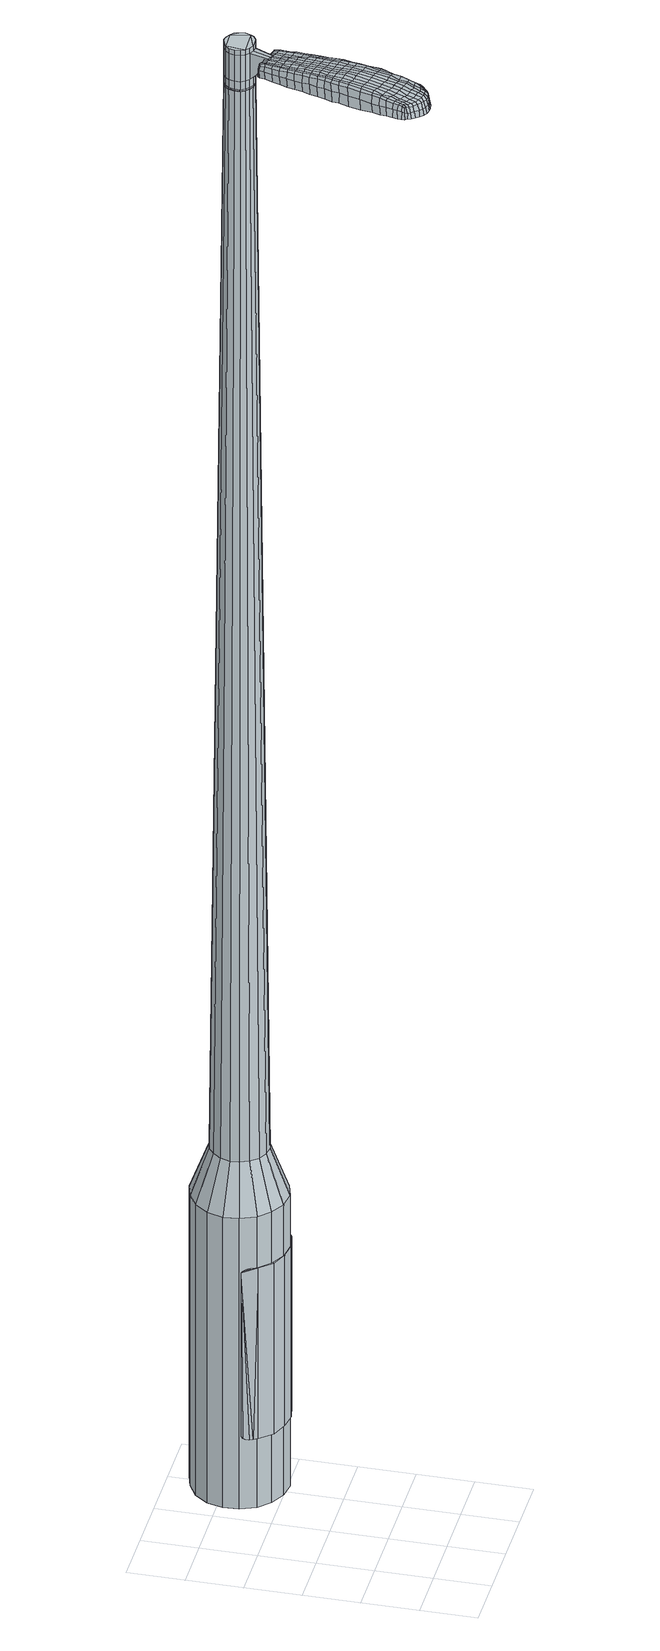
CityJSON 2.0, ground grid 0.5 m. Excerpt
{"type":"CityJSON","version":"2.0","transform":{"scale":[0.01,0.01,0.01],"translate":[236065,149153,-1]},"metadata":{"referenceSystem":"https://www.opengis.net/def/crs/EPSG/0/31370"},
"CityObjects":{
"object1":{"type":"GenericCityObject","attributes":{"cluster":52,"mean_distance_to_centroid":0.224,"new_centroid_x":236066.06,"new_centroid_y":149154.93,"mean_distance_to_camera":7.79,"H1":5.6,"H2":5.53,"Z_final":117.2,"cluster2":-1,"proj_x":236059.77,"proj_y":149153.04,"id_line":90866,"bearing_l":163.28,"distance":6.57,"orientation":"left","G_obj":253.28},"geometry":[{"type":"MultiSurface","lod":"2","boundaries":[[[0,1,2,3]],[[1,4,5,2]],[[4,6,7,5]],[[6,8,9,7]],[[8,10,11,9]],[[10,12,13,11]],[[12,14,15,13]],[[14,16,17,15]],[[16,18,19,17]],[[18,20,21,19]],[[20,22,23,21]],[[22,24,25,23]],[[24,26,27,25]],[[26,28,29,27]],[[28,30,31,29]],[[30,32,33,31]],[[32,34,35,33]],[[34,0,3,35]],[[36,37,38,39]],[[38,40,41,42]],[[41,43,42]],[[42,44,45,46]],[[45,47,46]],[[46,48,49,50]],[[49,51,50]],[[42,46,50,38]],[[50,52,39,38]],[[53,36,39]],[[2,5,7,35]],[[7,9,11,15]],[[11,13,15]],[[15,17,19,23]],[[19,21,23]],[[23,25,27,31]],[[27,29,31]],[[15,23,31,7]],[[31,33,35,7]],[[3,2,35]],[[1,0,54,55]],[[0,34,56,54]],[[34,32,57,56]],[[32,30,58,57]],[[30,28,59,58]],[[28,26,60,59]],[[26,24,61,60]],[[24,22,62,61]],[[22,20,63,62]],[[20,18,64,63]],[[18,16,65,64]],[[16,14,66,65]],[[14,12,67,66]],[[12,10,68,67]],[[10,8,69,68]],[[8,6,70,69]],[[6,4,71,70]],[[4,1,55,71]],[[55,54,72,73]],[[54,56,74,72]],[[56,57,75,74]],[[57,58,76,75]],[[58,59,77,76]],[[59,60,78,77]],[[60,61,79,78]],[[61,62,80,79]],[[62,63,81,80]],[[63,64,82,81]],[[64,65,83,82]],[[65,66,84,83]],[[66,67,85,84]],[[67,68,86,85]],[[68,69,87,86]],[[69,70,88,87]],[[70,71,89,88]],[[71,55,73,89]],[[90,91,92,93]],[[94,95,91,90]],[[96,97,95,94]],[[98,99,97,96]],[[100,101,99,98]],[[102,103,101,100]],[[104,105,103,102]],[[106,107,105,104]],[[81,108,107,106]],[[82,109,108,81]],[[110,111,109,82]],[[112,113,111,110]],[[85,114,113,112]],[[115,116,114,85]],[[117,118,116,115]],[[119,120,118,117]],[[121,122,120,119]],[[93,92,122,121]],[[123,124,125,126]],[[127,123,126,128]],[[129,127,128,130]],[[131,129,130,132]],[[133,131,132,134]],[[135,133,134,136]],[[137,135,136,138]],[[139,137,138,140]],[[141,139,140,142]],[[143,141,142,144]],[[145,143,144,146]],[[147,145,146,148]],[[149,147,148,150]],[[151,149,150,152]],[[153,151,152,154]],[[155,153,154,156]],[[73,72,90,93]],[[72,74,94,90]],[[74,75,96,94]],[[75,76,98,96]],[[76,77,100,98]],[[77,78,102,100]],[[78,79,104,102]],[[79,80,106,104]],[[80,81,106]],[[83,110,82]],[[83,84,112,110]],[[84,85,112]],[[86,115,85]],[[86,87,117,115]],[[87,88,119,117]],[[88,89,121,119]],[[89,73,93,121]],[[157,158,92,91]],[[158,159,122,92]],[[159,160,120,122]],[[160,161,118,120]],[[161,162,116,118]],[[162,114,116]],[[163,113,114]],[[163,164,111,113]],[[164,109,111]],[[165,107,108]],[[165,166,105,107]],[[166,167,103,105]],[[167,168,101,103]],[[168,169,99,101]],[[169,170,97,99]],[[170,171,95,97]],[[171,157,91,95]],[[39,52,155,172]],[[158,157,173,156]],[[53,39,172,124]],[[157,171,125,173]],[[36,53,124,123]],[[171,170,126,125]],[[37,36,123,127]],[[170,169,128,126]],[[38,37,127,129]],[[169,168,130,128]],[[40,38,129,131]],[[168,167,132,130]],[[41,40,131,133]],[[167,166,134,132]],[[43,41,133,135]],[[166,165,136,134]],[[42,43,135,137]],[[165,108,138,136]],[[44,42,137,139]],[[108,109,140,138]],[[45,44,139,141]],[[109,164,142,140]],[[47,45,141,143]],[[164,163,144,142]],[[46,47,143,145]],[[163,114,146,144]],[[48,46,145,147]],[[114,162,148,146]],[[49,48,147,149]],[[162,161,150,148]],[[51,49,149,151]],[[161,160,152,150]],[[50,51,151,153]],[[160,159,154,152]],[[52,50,153,155]],[[159,158,156,154]],[[155,156,174,175]],[[156,173,176,174]],[[173,125,177,176]],[[125,124,178,177]],[[124,172,179,178]],[[172,155,175,179]],[[180,181,182,183]],[[184,180,183,185]],[[180,184,186,187]],[[181,180,187,188]],[[189,190,191,192]],[[193,189,192,194]],[[189,193,195,196]],[[190,189,196,197]],[[198,199,200,201]],[[202,198,201,203]],[[198,202,204,205]],[[199,198,205,206]],[[207,208,209,210]],[[211,207,210,212]],[[207,211,213,214]],[[208,207,214,215]],[[216,217,218,219]],[[220,216,219,221]],[[216,220,222,223]],[[217,216,223,224]],[[225,226,227,228]],[[229,225,228,230]],[[225,229,231,232]],[[226,225,232,233]],[[234,235,236,237]],[[226,234,237,227]],[[234,226,233,238]],[[235,234,238,239]],[[240,241,242,243]],[[235,240,243,236]],[[240,235,239,244]],[[241,240,244,245]],[[246,184,185,247]],[[241,246,247,242]],[[246,241,245,248]],[[184,246,248,186]],[[249,250,251,252]],[[253,249,252,254]],[[249,253,255,256]],[[250,249,256,257]],[[258,259,260,261]],[[250,258,261,251]],[[258,250,257,262]],[[259,258,262,263]],[[264,265,266,267]],[[259,264,267,260]],[[264,259,263,268]],[[265,264,268,269]],[[270,271,272,273]],[[265,270,273,266]],[[270,265,269,274]],[[271,270,274,275]],[[276,181,188,277]],[[271,276,277,272]],[[276,271,275,278]],[[181,276,278,182]],[[279,280,281,282]],[[283,279,282,284]],[[279,283,285,286]],[[280,279,286,287]],[[288,289,290,291]],[[280,288,291,281]],[[288,280,287,292]],[[289,288,292,293]],[[294,295,296,297]],[[289,294,297,290]],[[294,289,293,298]],[[295,294,298,299]],[[300,193,194,301]],[[295,300,301,296]],[[300,295,299,302]],[[193,300,302,195]],[[303,304,305,306]],[[307,303,306,308]],[[303,307,309,310]],[[304,303,310,311]],[[312,313,314,315]],[[304,312,315,305]],[[312,304,311,316]],[[313,312,316,317]],[[318,319,320,321]],[[313,318,321,314]],[[318,313,317,322]],[[319,318,322,323]],[[324,325,326,327]],[[319,324,327,320]],[[324,319,323,328]],[[325,324,328,329]],[[330,190,197,331]],[[325,330,331,326]],[[330,325,329,332]],[[190,330,332,191]],[[333,219,218,334]],[[335,333,334,336]],[[333,335,337,338]],[[219,333,338,221]],[[339,335,336,340]],[[341,339,340,342]],[[339,341,343,344]],[[335,339,344,337]],[[345,341,342,346]],[[347,345,346,348]],[[345,347,349,350]],[[341,345,350,343]],[[351,347,348,352]],[[353,351,352,354]],[[351,353,355,356]],[[347,351,356,349]],[[357,353,354,358]],[[208,357,358,209]],[[357,208,215,359]],[[353,357,359,355]],[[360,361,206,205]],[[362,360,205,204]],[[360,362,363,364]],[[361,360,364,365]],[[366,367,365,364]],[[368,366,364,363]],[[366,368,369,370]],[[367,366,370,371]],[[372,373,371,370]],[[374,372,370,369]],[[372,374,375,376]],[[373,372,376,377]],[[378,379,377,376]],[[380,378,376,375]],[[378,380,213,211]],[[379,378,211,212]],[[381,382,383,384]],[[283,381,384,285]],[[381,283,284,385]],[[382,381,385,386]],[[387,202,203,388]],[[382,387,388,383]],[[387,382,386,389]],[[202,387,389,204]],[[390,391,392,393]],[[229,390,393,231]],[[390,229,230,394]],[[391,390,394,395]],[[396,397,398,399]],[[391,396,399,392]],[[396,391,395,400]],[[397,396,400,401]],[[402,199,206,403]],[[397,402,403,398]],[[402,397,401,404]],[[199,402,404,200]],[[405,406,407,408]],[[187,405,408,188]],[[405,187,186,409]],[[406,405,409,410]],[[411,412,413,414]],[[406,411,414,407]],[[411,406,410,415]],[[412,411,415,416]],[[417,210,209,418]],[[412,417,418,413]],[[417,412,416,419]],[[210,417,419,212]],[[420,421,422,423]],[[192,420,423,194]],[[420,192,191,424]],[[421,420,424,425]],[[426,214,213,427]],[[421,426,427,422]],[[426,421,425,428]],[[214,426,428,215]],[[429,430,431,432]],[[307,429,432,309]],[[429,307,308,433]],[[430,429,433,434]],[[435,220,221,436]],[[430,435,436,431]],[[435,430,434,437]],[[220,435,437,222]],[[438,439,440,441]],[[253,438,441,255]],[[438,253,254,442]],[[439,438,442,443]],[[444,445,446,447]],[[439,444,447,440]],[[444,439,443,448]],[[445,444,448,449]],[[450,217,224,451]],[[445,450,451,446]],[[450,445,449,452]],[[217,450,452,218]],[[453,454,443,442]],[[252,453,442,254]],[[453,252,251,455]],[[454,453,455,456]],[[457,458,449,448]],[[454,457,448,443]],[[457,454,456,459]],[[458,457,459,460]],[[461,334,218,452]],[[458,461,452,449]],[[461,458,460,462]],[[334,461,462,336]],[[463,464,465,466]],[[310,463,466,311]],[[463,310,309,432]],[[464,463,432,431]],[[467,338,337,468]],[[464,467,468,465]],[[467,464,431,436]],[[338,467,436,221]],[[469,470,456,455]],[[261,469,455,251]],[[469,261,260,471]],[[470,469,471,472]],[[473,474,460,459]],[[470,473,459,456]],[[473,470,472,475]],[[474,473,475,476]],[[477,340,336,462]],[[474,477,462,460]],[[477,474,476,478]],[[340,477,478,342]],[[479,480,481,482]],[[316,479,482,317]],[[479,316,311,466]],[[480,479,466,465]],[[483,344,343,484]],[[480,483,484,481]],[[483,480,465,468]],[[344,483,468,337]],[[485,486,472,471]],[[267,485,471,260]],[[485,267,266,487]],[[486,485,487,488]],[[489,490,476,475]],[[486,489,475,472]],[[489,486,488,491]],[[490,489,491,492]],[[493,346,342,478]],[[490,493,478,476]],[[493,490,492,494]],[[346,493,494,348]],[[495,496,497,498]],[[322,495,498,323]],[[495,322,317,482]],[[496,495,482,481]],[[499,350,349,500]],[[496,499,500,497]],[[499,496,481,484]],[[350,499,484,343]],[[501,502,488,487]],[[273,501,487,266]],[[501,273,272,503]],[[502,501,503,504]],[[505,506,492,491]],[[502,505,491,488]],[[505,502,504,507]],[[506,505,507,508]],[[509,352,348,494]],[[506,509,494,492]],[[509,506,508,510]],[[352,509,510,354]],[[511,512,513,514]],[[328,511,514,329]],[[511,328,323,498]],[[512,511,498,497]],[[515,356,355,516]],[[512,515,516,513]],[[515,512,497,500]],[[356,515,500,349]],[[517,518,504,503]],[[277,517,503,272]],[[517,277,188,408]],[[518,517,408,407]],[[519,520,508,507]],[[518,519,507,504]],[[519,518,407,414]],[[520,519,414,413]],[[521,358,354,510]],[[520,521,510,508]],[[521,520,413,418]],[[358,521,418,209]],[[522,523,425,424]],[[332,522,424,191]],[[522,332,329,514]],[[523,522,514,513]],[[524,359,215,428]],[[523,524,428,425]],[[524,523,513,516]],[[359,524,516,355]],[[525,526,386,385]],[[282,525,385,284]],[[525,282,281,527]],[[526,525,527,528]],[[529,362,204,389]],[[526,529,389,386]],[[529,526,528,530]],[[362,529,530,363]],[[531,532,533,534]],[[232,531,534,233]],[[531,232,231,393]],[[532,531,393,392]],[[535,536,537,538]],[[532,535,538,533]],[[535,532,392,399]],[[536,535,399,398]],[[539,361,365,540]],[[536,539,540,537]],[[539,536,398,403]],[[361,539,403,206]],[[541,542,528,527]],[[291,541,527,281]],[[541,291,290,543]],[[542,541,543,544]],[[545,368,363,530]],[[542,545,530,528]],[[545,542,544,546]],[[368,545,546,369]],[[547,548,549,550]],[[238,547,550,239]],[[547,238,233,534]],[[548,547,534,533]],[[551,552,553,554]],[[548,551,554,549]],[[551,548,533,538]],[[552,551,538,537]],[[555,367,371,556]],[[552,555,556,553]],[[555,552,537,540]],[[367,555,540,365]],[[557,558,544,543]],[[297,557,543,290]],[[557,297,296,559]],[[558,557,559,560]],[[561,374,369,546]],[[558,561,546,544]],[[561,558,560,562]],[[374,561,562,375]],[[563,564,565,566]],[[244,563,566,245]],[[563,244,239,550]],[[564,563,550,549]],[[567,568,569,570]],[[564,567,570,565]],[[567,564,549,554]],[[568,567,554,553]],[[571,373,377,572]],[[568,571,572,569]],[[571,568,553,556]],[[373,571,556,371]],[[573,574,560,559]],[[301,573,559,296]],[[573,301,194,423]],[[574,573,423,422]],[[575,380,375,562]],[[574,575,562,560]],[[575,574,422,427]],[[380,575,427,213]],[[576,577,410,409]],[[248,576,409,186]],[[576,248,245,566]],[[577,576,566,565]],[[578,579,416,415]],[[577,578,415,410]],[[578,577,565,570]],[[579,578,570,569]],[[580,379,212,419]],[[579,580,419,416]],[[580,579,569,572]],[[379,580,572,377]],[[581,582,583,584]],[[584,583,585,586]],[[587,585,583,588]],[[588,583,582,589]],[[590,591,592,593]],[[593,592,594,595]],[[596,594,592,597]],[[597,592,591,598]],[[599,600,601,602]],[[602,601,603,604]],[[605,603,601,606]],[[606,601,600,607]],[[608,609,610,611]],[[611,610,612,613]],[[614,612,610,615]],[[615,610,609,616]],[[617,618,619,620]],[[620,619,621,622]],[[623,621,619,624]],[[624,619,618,625]],[[626,627,628,629]],[[629,628,630,631]],[[632,630,628,633]],[[633,628,627,634]],[[635,636,637,638]],[[638,637,627,626]],[[634,627,637,639]],[[639,637,636,640]],[[641,642,643,644]],[[644,643,636,635]],[[640,636,643,645]],[[645,643,642,646]],[[586,585,647,648]],[[648,647,642,641]],[[646,642,647,649]],[[649,647,585,587]],[[650,651,652,653]],[[653,652,654,655]],[[656,654,652,657]],[[657,652,651,658]],[[659,660,661,662]],[[662,661,651,650]],[[658,651,661,663]],[[663,661,660,664]],[[665,666,667,668]],[[668,667,660,659]],[[664,660,667,669]],[[669,667,666,670]],[[671,672,673,674]],[[674,673,666,665]],[[670,666,673,675]],[[675,673,672,676]],[[589,582,677,678]],[[678,677,672,671]],[[676,672,677,679]],[[679,677,582,581]],[[680,681,682,683]],[[683,682,684,685]],[[686,684,682,687]],[[687,682,681,688]],[[689,690,691,692]],[[692,691,681,680]],[[688,681,691,693]],[[693,691,690,694]],[[695,696,697,698]],[[698,697,690,689]],[[694,690,697,699]],[[699,697,696,700]],[[595,594,701,702]],[[702,701,696,695]],[[700,696,701,703]],[[703,701,594,596]],[[704,705,706,707]],[[707,706,708,709]],[[710,708,706,711]],[[711,706,705,712]],[[713,714,715,716]],[[716,715,705,704]],[[712,705,715,717]],[[717,715,714,718]],[[719,720,721,722]],[[722,721,714,713]],[[718,714,721,723]],[[723,721,720,724]],[[725,726,727,728]],[[728,727,720,719]],[[724,720,727,729]],[[729,727,726,730]],[[598,591,731,732]],[[732,731,726,725]],[[730,726,731,733]],[[733,731,591,590]],[[617,620,734,735]],[[735,734,736,737]],[[738,736,734,739]],[[739,734,620,622]],[[737,736,740,741]],[[741,740,742,743]],[[744,742,740,745]],[[745,740,736,738]],[[743,742,746,747]],[[747,746,748,749]],[[750,748,746,751]],[[751,746,742,744]],[[749,748,752,753]],[[753,752,754,755]],[[756,754,752,757]],[[757,752,748,750]],[[755,754,758,759]],[[759,758,609,608]],[[616,609,758,760]],[[760,758,754,756]],[[607,761,762,606]],[[606,762,763,605]],[[764,763,762,765]],[[765,762,761,766]],[[766,767,768,765]],[[765,768,769,764]],[[770,769,768,771]],[[771,768,767,772]],[[772,773,774,771]],[[771,774,775,770]],[[776,775,774,777]],[[777,774,773,778]],[[778,779,780,777]],[[777,780,781,776]],[[614,781,780,612]],[[612,780,779,613]],[[782,783,784,785]],[[785,784,684,686]],[[685,684,784,786]],[[786,784,783,787]],[[604,603,788,789]],[[789,788,783,782]],[[787,783,788,790]],[[790,788,603,605]],[[791,792,793,794]],[[794,793,630,632]],[[631,630,793,795]],[[795,793,792,796]],[[797,798,799,800]],[[800,799,792,791]],[[796,792,799,801]],[[801,799,798,802]],[[607,600,803,804]],[[804,803,798,797]],[[802,798,803,805]],[[805,803,600,599]],[[806,807,808,809]],[[809,808,588,589]],[[587,588,808,810]],[[810,808,807,811]],[[812,813,814,815]],[[815,814,807,806]],[[811,807,814,816]],[[816,814,813,817]],[[608,611,818,819]],[[819,818,813,812]],[[817,813,818,820]],[[820,818,611,613]],[[821,822,823,824]],[[824,823,593,595]],[[590,593,823,825]],[[825,823,822,826]],[[614,615,827,828]],[[828,827,822,821]],[[826,822,827,829]],[[829,827,615,616]],[[830,831,832,833]],[[833,832,708,710]],[[709,708,832,834]],[[834,832,831,835]],[[622,621,836,837]],[[837,836,831,830]],[[835,831,836,838]],[[838,836,621,623]],[[839,840,654,841]],[[841,654,656]],[[655,654,842]],[[654,840,842]],[[843,844,845,846]],[[846,845,840,839]],[[842,840,845,847]],[[847,845,844,848]],[[625,618,849,850]],[[850,849,844,843]],[[848,844,849,851]],[[851,849,618,617]],[[852,853,842]],[[842,853,653,655]],[[650,653,853,854]],[[854,853,852,855]],[[848,856,857,847]],[[847,857,852,842]],[[855,852,857,858]],[[858,857,856,859]],[[617,735,860,851]],[[851,860,856,848]],[[859,856,860,861]],[[861,860,735,737]],[[862,863,864,865]],[[865,864,711,712]],[[710,711,864,833]],[[833,864,863,830]],[[738,739,866,867]],[[867,866,863,862]],[[830,863,866,837]],[[837,866,739,622]],[[855,868,854]],[[854,868,662,650]],[[659,662,868,869]],[[869,868,870]],[[859,871,872,858]],[[858,872,868,855]],[[870,868,872,873]],[[873,872,871,874]],[[737,741,875,861]],[[861,875,871,859]],[[874,871,875,876]],[[876,875,741,743]],[[877,878,879,880]],[[880,879,717,718]],[[712,717,879,865]],[[865,879,878,862]],[[744,745,881,882]],[[882,881,878,877]],[[862,878,881,867]],[[867,881,745,738]],[[870,883,884,869]],[[869,884,668,659]],[[665,668,884,885]],[[885,884,883,886]],[[874,887,888,873]],[[873,888,883,870]],[[886,883,888,889]],[[889,888,887,890]],[[743,747,891,876]],[[876,891,887,874]],[[890,887,891,892]],[[892,891,747,749]],[[893,894,895,896]],[[896,895,723,724]],[[718,723,895,880]],[[880,895,894,877]],[[750,751,897,898]],[[898,897,894,893]],[[877,894,897,882]],[[882,897,751,744]],[[886,899,900,885]],[[885,900,674,665]],[[671,674,900,901]],[[901,900,899,902]],[[890,903,904,889]],[[889,904,899,886]],[[902,899,904,905]],[[905,904,903,906]],[[749,753,907,892]],[[892,907,903,890]],[[906,903,907,908]],[[908,907,753,755]],[[909,910,911,912]],[[912,911,729,730]],[[724,729,911,896]],[[896,911,910,893]],[[756,757,913,914]],[[914,913,910,909]],[[893,910,913,898]],[[898,913,757,750]],[[902,915,916,901]],[[901,916,678,671]],[[589,678,916,809]],[[809,916,915,806]],[[906,917,918,905]],[[905,918,915,902]],[[806,915,918,815]],[[815,918,917,812]],[[755,759,919,908]],[[908,919,917,906]],[[812,917,919,819]],[[819,919,759,608]],[[826,920,921,825]],[[825,921,733,590]],[[730,733,921,912]],[[912,921,920,909]],[[616,760,922,829]],[[829,922,920,826]],[[909,920,922,914]],[[914,922,760,756]],[[787,923,924,786]],[[786,924,683,685]],[[680,683,924,925]],[[925,924,923,926]],[[605,763,927,790]],[[790,927,923,787]],[[926,923,927,928]],[[928,927,763,764]],[[929,930,931,932]],[[932,931,633,634]],[[632,633,931,794]],[[794,931,930,791]],[[933,934,935,936]],[[936,935,930,929]],[[791,930,935,800]],[[800,935,934,797]],[[766,761,937,938]],[[938,937,934,933]],[[797,934,937,804]],[[804,937,761,607]],[[926,939,940,925]],[[925,940,692,680]],[[689,692,940,941]],[[941,940,939,942]],[[764,769,943,928]],[[928,943,939,926]],[[942,939,943,944]],[[944,943,769,770]],[[945,946,947,948]],[[948,947,639,640]],[[634,639,947,932]],[[932,947,946,929]],[[949,950,951,952]],[[952,951,946,945]],[[929,946,951,936]],[[936,951,950,933]],[[772,767,953,954]],[[954,953,950,949]],[[933,950,953,938]],[[938,953,767,766]],[[942,955,956,941]],[[941,956,698,689]],[[695,698,956,957]],[[957,956,955,958]],[[770,775,959,944]],[[944,959,955,942]],[[958,955,959,960]],[[960,959,775,776]],[[961,962,963,964]],[[964,963,645,646]],[[640,645,963,948]],[[948,963,962,945]],[[965,966,967,968]],[[968,967,962,961]],[[945,962,967,952]],[[952,967,966,949]],[[778,773,969,970]],[[970,969,966,965]],[[949,966,969,954]],[[954,969,773,772]],[[958,971,972,957]],[[957,972,702,695]],[[595,702,972,824]],[[824,972,971,821]],[[776,781,973,960]],[[960,973,971,958]],[[821,971,973,828]],[[828,973,781,614]],[[811,974,975,810]],[[810,975,649,587]],[[646,649,975,964]],[[964,975,974,961]],[[817,976,977,816]],[[816,977,974,811]],[[961,974,977,968]],[[968,977,976,965]],[[613,779,978,820]],[[820,978,976,817]],[[965,976,978,970]],[[970,978,779,778]],[[581,584,183,182]],[[584,586,185,183]],[[596,597,196,195]],[[597,598,197,196]],[[599,602,201,200]],[[602,604,203,201]],[[623,624,223,222]],[[624,625,224,223]],[[626,629,228,227]],[[629,631,230,228]],[[635,638,237,236]],[[638,626,227,237]],[[641,644,243,242]],[[644,635,236,243]],[[586,648,247,185]],[[648,641,242,247]],[[656,657,256,255]],[[657,658,257,256]],[[658,663,262,257]],[[663,664,263,262]],[[664,669,268,263]],[[669,670,269,268]],[[670,675,274,269]],[[675,676,275,274]],[[676,679,278,275]],[[679,581,182,278]],[[686,687,286,285]],[[687,688,287,286]],[[688,693,292,287]],[[693,694,293,292]],[[694,699,298,293]],[[699,700,299,298]],[[700,703,302,299]],[[703,596,195,302]],[[704,707,306,305]],[[707,709,308,306]],[[713,716,315,314]],[[716,704,305,315]],[[719,722,321,320]],[[722,713,314,321]],[[725,728,327,326]],[[728,719,320,327]],[[598,732,331,197]],[[732,725,326,331]],[[782,785,384,383]],[[785,686,285,384]],[[604,789,388,203]],[[789,782,383,388]],[[631,795,394,230]],[[795,796,395,394]],[[796,801,400,395]],[[801,802,401,400]],[[802,805,404,401]],[[805,599,200,404]],[[709,834,433,308]],[[834,835,434,433]],[[835,838,437,434]],[[838,623,222,437]],[[839,841,441,440]],[[841,656,255,441]],[[843,846,447,446]],[[846,839,440,447]],[[625,850,451,224]],[[850,843,446,451]],[[979,980,981,982]],[[983,984,982,981]],[[985,986,987,988]],[[989,990,991,992]],[[980,993,994,981]],[[995,983,981,994]],[[996,985,988,997]],[[998,999,990,989]],[[993,1000,1001,994]],[[1001,1002,995,994]],[[1003,996,997,1004]],[[1005,999,998,1006]],[[1000,1007,1008,1001]],[[1008,1009,1002,1001]],[[1010,1003,1004,1011]],[[1012,1005,1006,1013]],[[1014,1015,1016,1017]],[[1018,1019,1015,1014]],[[1018,1020,1021,1019]],[[1020,1022,1023,1021]],[[1024,1025,1026,1027]],[[1028,1029,1025,1024]],[[1030,1031,1029,1028]],[[1032,1033,1031,1030]],[[1027,1016,1015,1024]],[[1024,1015,1019,1028]],[[1019,1021,1030,1028]],[[1021,1023,1032,1030]],[[988,987,984,983]],[[997,988,983,995]],[[1002,1004,997,995]],[[1009,1011,1004,1002]],[[989,992,986,985]],[[998,989,985,996]],[[1006,998,996,1003]],[[1013,1006,1003,1010]],[[990,1014,1017,991]],[[999,1018,1014,990]],[[1020,1018,999,1005]],[[1022,1020,1005,1012]],[[1034,1035,1036,1037]],[[1036,1038,1039,1040]],[[1036,1040,1041,1042]],[[1036,1042,1037]],[[1043,1034,1037,1044]],[[1045,1044,1037,1046]],[[1047,1046,1037]],[[1048,1036,1035,1049]],[[1050,1048,1049,1051]],[[1052,1050,1051,1053]],[[1054,1052,1053,1055]],[[1056,1054,1055,1057]],[[1057,1058,1059,1060]],[[1057,1060,1061,1062]],[[1057,1062,1063,1064]],[[1063,1065,1066,1067]],[[1063,1067,1068,1069]],[[1063,1069,1064]],[[1057,1064,1056]],[[1070,1071,1035,1034]],[[1072,1073,1038,1036]],[[1074,1075,1047,1037]],[[1071,1076,1049,1035]],[[1077,1072,1036,1048]],[[1076,1078,1051,1049]],[[1079,1077,1048,1050]],[[1078,1080,1053,1051]],[[1081,1079,1050,1052]],[[1080,1082,1055,1053]],[[1083,1081,1052,1054]],[[1082,1084,1057,1055]],[[1085,1083,1054,1056]],[[1084,1086,1058,1057]],[[1087,1088,1065,1063]],[[1089,1085,1056,1064]],[[1059,1058,1086,1090]],[[1060,1059,1090,1091]],[[1061,1060,1091,1092]],[[1062,1061,1092,1093]],[[1063,1062,1093,1087]],[[1094,1070,1034,1043]],[[1095,1094,1043,1044]],[[1096,1095,1044,1045]],[[1097,1096,1045,1046]],[[1075,1097,1046,1047]],[[1039,1038,1073,1098]],[[1066,1065,1088,1099]],[[1040,1039,1098,1100]],[[1041,1040,1100,1101]],[[1042,1041,1101,1102]],[[1037,1042,1102,1074]],[[1067,1066,1099,1103]],[[1068,1067,1103,1104]],[[1069,1068,1104,1105]],[[1064,1069,1105,1089]]]}]}
},
"vertices":[
[95,150,384],[82,157,384],[82,157,96],[95,150,96],[72,167,384],[72,167,96],[66,181,384],[66,181,96],[65,195,384],[65,195,96],[69,209,384],[69,209,96],[78,221,384],[78,221,96],[91,229,384],[91,229,96],[105,233,384],[105,233,96],[119,231,384],[119,231,96],[133,224,384],[133,224,96],[143,214,384],[143,214,96],[148,200,384],[148,200,96],[149,186,384],[149,186,96],[145,171,384],[145,171,96],[136,160,384],[136,160,96],[124,152,384],[124,152,96],[110,148,384],[110,148,96],[113,178,1524],[117,181,1524],[119,184,1524],[103,178,1524],[121,189,1524],[120,194,1524],[115,201,1524],[119,198,1524],[111,203,1524],[107,204,1524],[98,200,1524],[102,203,1524],[95,197,1524],[94,192,1524],[96,183,1524],[94,187,1524],[99,180,1524],[108,177,1524],[100,166,429],[92,170,429],[109,165,429],[117,167,429],[125,172,429],[130,179,429],[132,188,429],[132,196,429],[128,204,429],[122,211,429],[115,215,429],[106,216,429],[97,214,429],[90,209,429],[85,202,429],[82,193,429],[83,185,429],[86,177,429],[103,178,1483],[99,180,1483],[108,177,1483],[113,178,1483],[117,181,1483],[119,184,1483],[121,189,1483],[120,194,1483],[119,198,1483],[115,201,1483],[111,203,1483],[107,204,1483],[102,203,1483],[98,200,1483],[95,197,1483],[94,192,1483],[94,187,1483],[96,183,1483],[104,178,1483],[104,178,1485],[100,180,1485],[100,180,1483],[108,178,1483],[108,178,1485],[112,179,1483],[112,179,1485],[116,181,1483],[116,181,1485],[119,185,1483],[119,185,1485],[120,189,1483],[120,189,1485],[120,193,1483],[120,193,1485],[118,198,1483],[118,198,1485],[115,201,1485],[111,203,1485],[107,203,1483],[107,203,1485],[102,202,1483],[102,202,1485],[98,200,1485],[96,196,1483],[96,196,1485],[95,192,1483],[95,192,1485],[95,188,1483],[95,188,1485],[97,183,1483],[97,183,1485],[113,178,1519],[108,177,1519],[108,177,1493],[113,178,1493],[117,181,1519],[117,181,1493],[119,184,1519],[119,184,1493],[121,189,1519],[121,189,1493],[120,194,1519],[120,194,1493],[119,198,1519],[119,198,1493],[115,201,1519],[115,201,1493],[111,203,1519],[111,203,1493],[107,204,1519],[107,204,1493],[102,203,1519],[102,203,1493],[98,200,1519],[98,200,1493],[95,197,1519],[95,197,1493],[94,192,1519],[94,192,1493],[94,187,1519],[94,187,1493],[96,183,1519],[96,183,1493],[99,180,1519],[99,180,1493],[103,178,1485],[99,180,1485],[96,183,1485],[94,187,1485],[94,192,1485],[95,197,1485],[102,203,1485],[107,204,1485],[119,198,1485],[120,194,1485],[121,189,1485],[119,184,1485],[117,181,1485],[113,178,1485],[108,177,1485],[103,178,1519],[103,178,1493],[95,161,1513],[95,161,1518],[98,160,1513],[101,159,1513],[101,159,1518],[98,160,1518],[58,94,1519],[60,101,1518],[58,100,1509],[56,94,1510],[55,86,1519],[53,85,1510],[57,87,1526],[60,95,1525],[62,102,1525],[95,83,1519],[97,90,1518],[95,91,1525],[94,84,1525],[93,75,1519],[91,76,1526],[94,73,1510],[96,81,1510],[98,88,1509],[57,18,1519],[53,19,1519],[53,18,1513],[57,17,1513],[61,18,1519],[61,17,1513],[61,19,1524],[57,19,1524],[54,21,1524],[78,89,1530],[80,96,1529],[77,97,1529],[75,90,1530],[76,80,1531],[72,81,1531],[79,79,1530],[82,88,1530],[84,95,1529],[101,166,1512],[99,167,1512],[98,166,1517],[101,165,1517],[104,165,1512],[104,164,1517],[104,164,1506],[101,165,1506],[98,166,1506],[42,37,1519],[43,41,1519],[41,40,1512],[41,37,1512],[42,35,1518],[41,34,1512],[43,35,1522],[44,37,1523],[44,40,1524],[44,45,1519],[45,51,1519],[43,50,1512],[42,45,1512],[45,45,1524],[46,51,1525],[46,57,1519],[48,64,1519],[47,63,1511],[45,56,1511],[48,57,1526],[50,64,1526],[52,75,1519],[50,74,1510],[53,75,1526],[83,164,1513],[81,157,1513],[82,157,1518],[85,164,1517],[86,169,1512],[86,168,1516],[84,168,1506],[82,163,1507],[79,156,1507],[78,150,1514],[75,143,1515],[77,143,1520],[79,150,1519],[77,149,1507],[74,142,1507],[73,136,1515],[70,129,1516],[72,129,1522],[74,136,1521],[71,135,1508],[69,128,1508],[68,122,1517],[65,115,1517],[67,115,1524],[69,122,1523],[66,121,1508],[63,114,1509],[63,108,1518],[65,108,1524],[61,107,1509],[76,26,1519],[78,29,1519],[76,30,1524],[75,27,1523],[75,24,1518],[74,25,1522],[76,23,1512],[77,25,1512],[79,28,1512],[79,34,1519],[82,39,1519],[80,40,1525],[78,35,1524],[80,32,1512],[83,38,1512],[84,45,1519],[86,52,1519],[85,53,1526],[82,46,1526],[85,43,1511],[87,51,1511],[89,63,1519],[88,65,1526],[90,62,1510],[112,155,1513],[110,148,1513],[111,146,1507],[113,154,1507],[113,160,1512],[114,159,1506],[112,160,1516],[111,156,1517],[110,149,1518],[109,140,1514],[107,133,1515],[108,132,1507],[110,139,1507],[108,141,1519],[106,134,1520],[105,126,1515],[104,118,1516],[105,117,1508],[106,124,1508],[104,127,1521],[102,120,1522],[102,111,1517],[100,104,1517],[101,102,1509],[103,110,1508],[101,112,1523],[99,105,1524],[98,97,1518],[99,95,1509],[97,98,1524],[99,160,1519],[97,161,1519],[97,153,1520],[95,153,1520],[100,152,1520],[102,159,1519],[95,146,1522],[92,146,1522],[93,138,1523],[90,139,1523],[96,138,1523],[98,145,1521],[91,131,1524],[88,132,1524],[89,124,1525],[86,125,1525],[92,123,1525],[94,130,1524],[87,117,1526],[84,118,1526],[84,110,1527],[82,111,1527],[88,109,1527],[90,116,1526],[82,103,1528],[79,104,1528],[86,102,1528],[58,22,1527],[55,23,1527],[62,22,1526],[64,26,1527],[60,27,1528],[56,28,1528],[61,33,1529],[58,34,1529],[66,32,1528],[68,39,1530],[64,40,1530],[60,41,1530],[66,47,1531],[62,48,1531],[70,46,1530],[72,55,1531],[68,55,1531],[65,57,1531],[72,68,1531],[69,69,1531],[76,67,1531],[73,22,1518],[71,21,1519],[71,20,1513],[74,21,1513],[73,24,1523],[71,22,1523],[66,19,1519],[66,18,1513],[66,20,1524],[42,32,1518],[43,30,1518],[44,31,1523],[44,34,1523],[41,32,1513],[42,29,1513],[45,27,1519],[47,23,1519],[48,25,1524],[46,28,1523],[44,26,1513],[47,23,1513],[50,21,1519],[51,22,1524],[50,20,1513],[61,95,1528],[63,94,1528],[65,101,1528],[64,101,1527],[59,86,1528],[60,86,1529],[66,93,1529],[69,92,1530],[71,99,1529],[68,100,1528],[63,84,1529],[66,83,1530],[72,91,1530],[74,98,1529],[69,82,1531],[92,85,1528],[90,86,1529],[88,77,1529],[90,77,1528],[94,92,1527],[92,93,1528],[86,87,1529],[84,78,1530],[88,94,1528],[113,163,1512],[111,163,1512],[110,162,1517],[112,162,1517],[113,162,1506],[111,162,1506],[108,164,1512],[107,163,1517],[108,163,1506],[87,170,1512],[89,170,1512],[88,169,1506],[86,170,1506],[87,169,1517],[89,169,1517],[91,169,1512],[94,169,1512],[93,168,1506],[90,169,1506],[91,168,1517],[93,167,1517],[96,168,1512],[96,167,1506],[96,167,1517],[86,164,1519],[87,163,1519],[83,157,1520],[85,156,1520],[89,163,1519],[92,162,1519],[87,156,1520],[90,155,1520],[94,161,1519],[92,154,1520],[110,156,1519],[108,157,1519],[107,150,1520],[108,149,1520],[105,158,1519],[103,151,1520],[81,150,1521],[82,149,1521],[78,143,1522],[80,142,1522],[85,149,1521],[87,148,1521],[82,142,1522],[85,141,1523],[90,147,1522],[88,140,1523],[107,142,1521],[105,143,1521],[103,135,1522],[105,135,1522],[101,144,1521],[99,136,1522],[76,136,1523],[78,135,1523],[73,129,1524],[75,128,1524],[80,135,1523],[83,134,1524],[78,128,1525],[80,127,1525],[85,133,1524],[83,126,1525],[103,128,1523],[101,128,1523],[99,121,1524],[101,120,1524],[98,129,1524],[96,122,1525],[71,122,1525],[73,121,1525],[68,115,1526],[70,114,1526],[75,121,1526],[78,120,1526],[73,114,1527],[76,113,1527],[81,119,1526],[79,112,1527],[99,113,1525],[97,114,1525],[95,107,1526],[98,106,1526],[94,115,1526],[92,108,1527],[66,108,1527],[68,108,1527],[70,107,1527],[73,106,1528],[76,105,1528],[96,99,1527],[94,100,1527],[90,101,1528],[74,26,1525],[71,25,1525],[75,29,1526],[73,28,1526],[67,23,1526],[68,27,1527],[44,36,1525],[45,33,1525],[46,37,1526],[45,39,1525],[47,30,1525],[49,27,1526],[50,32,1527],[48,34,1526],[52,25,1526],[53,29,1527],[77,34,1526],[75,33,1527],[79,40,1527],[77,39,1528],[70,33,1528],[72,39,1529],[46,44,1526],[47,42,1527],[49,48,1528],[47,50,1527],[49,40,1527],[52,37,1528],[53,44,1529],[51,46,1528],[54,35,1528],[57,42,1530],[81,46,1528],[79,46,1529],[83,54,1528],[81,54,1529],[74,46,1529],[77,54,1530],[49,56,1528],[50,55,1528],[53,63,1529],[51,64,1528],[53,53,1529],[55,51,1530],[58,59,1530],[55,61,1530],[59,49,1530],[61,58,1531],[87,65,1529],[84,65,1529],[80,66,1530],[55,75,1528],[57,74,1529],[59,73,1530],[62,71,1530],[65,70,1531],[60,100,1509],[62,100,1518],[60,94,1518],[58,93,1509],[57,86,1519],[55,85,1510],[59,86,1525],[62,94,1525],[64,101,1525],[94,92,1525],[95,90,1518],[93,84,1518],[92,85,1525],[91,75,1519],[90,77,1525],[92,74,1510],[94,82,1509],[96,89,1509],[54,20,1513],[54,21,1519],[57,20,1519],[57,19,1513],[61,20,1519],[61,19,1513],[61,21,1524],[58,21,1524],[55,22,1524],[77,96,1528],[80,95,1528],[78,88,1529],[75,89,1529],[75,80,1529],[72,81,1529],[79,79,1529],[81,88,1529],[83,94,1528],[98,164,1516],[98,165,1512],[101,164,1512],[100,163,1516],[103,163,1512],[103,162,1516],[103,162,1506],[100,163,1506],[98,164,1506],[43,40,1512],[45,40,1519],[44,37,1518],[43,37,1512],[44,35,1518],[43,35,1512],[45,35,1522],[46,37,1523],[46,40,1523],[45,50,1512],[47,50,1519],[46,45,1519],[44,44,1512],[47,45,1524],[48,51,1525],[49,63,1511],[50,64,1519],[48,56,1519],[46,55,1511],[50,56,1525],[52,64,1526],[54,74,1519],[52,74,1510],[55,75,1526],[84,156,1518],[82,156,1513],[85,163,1513],[86,163,1517],[87,168,1512],[87,167,1515],[86,167,1506],[84,162,1506],[81,155,1507],[79,142,1520],[77,142,1514],[80,149,1514],[81,149,1519],[78,148,1507],[76,141,1507],[74,128,1522],[72,128,1516],[75,135,1515],[76,135,1521],[73,134,1508],[70,127,1508],[69,114,1523],[67,114,1517],[70,121,1516],[71,121,1522],[68,120,1508],[65,113,1508],[65,107,1517],[66,108,1524],[63,106,1509],[75,31,1523],[76,30,1519],[75,27,1518],[74,28,1523],[74,25,1518],[73,26,1522],[74,24,1512],[76,26,1512],[77,29,1512],[79,41,1525],[80,40,1519],[78,35,1519],[77,35,1524],[79,33,1512],[81,38,1512],[83,54,1526],[84,53,1519],[82,45,1519],[81,46,1525],[83,44,1511],[85,51,1511],[87,64,1519],[86,65,1526],[88,62,1510],[109,147,1507],[109,148,1513],[110,155,1513],[111,154,1506],[111,160,1512],[112,159,1506],[110,160,1515],[109,156,1517],[108,149,1518],[106,132,1507],[105,133,1514],[107,141,1514],[108,139,1507],[106,142,1519],[104,134,1520],[103,117,1508],[102,119,1516],[103,126,1515],[104,125,1508],[102,127,1521],[101,120,1522],[99,103,1508],[98,104,1517],[100,112,1516],[101,110,1508],[99,113,1522],[97,106,1523],[96,97,1517],[97,96,1509],[95,99,1524],[99,159,1518],[97,160,1518],[97,152,1519],[94,153,1519],[100,151,1519],[102,158,1518],[95,145,1520],[92,146,1520],[93,138,1521],[90,139,1521],[96,137,1521],[98,144,1520],[91,131,1523],[88,132,1523],[88,124,1524],[86,124,1524],[91,123,1524],[93,130,1523],[86,117,1525],[84,117,1525],[84,109,1526],[81,110,1526],[87,109,1526],[89,116,1525],[82,102,1527],[79,103,1527],[85,102,1527],[55,25,1526],[58,24,1526],[62,23,1525],[63,27,1526],[60,27,1526],[56,28,1526],[58,34,1528],[61,33,1528],[65,33,1527],[67,40,1528],[64,40,1529],[60,41,1529],[62,48,1530],[66,47,1530],[69,46,1529],[72,55,1530],[68,56,1530],[65,57,1530],[69,69,1530],[72,68,1530],[75,67,1530],[71,22,1513],[70,23,1518],[72,24,1518],[73,23,1512],[72,25,1523],[70,24,1523],[66,21,1519],[66,20,1513],[66,22,1523],[46,32,1523],[45,31,1518],[44,33,1518],[45,34,1523],[43,33,1512],[44,30,1512],[49,26,1523],[49,25,1519],[47,28,1519],[48,29,1523],[46,27,1513],[48,24,1513],[51,23,1519],[52,24,1524],[51,22,1513],[66,100,1527],[64,93,1527],[63,94,1527],[65,101,1526],[60,86,1527],[61,85,1528],[71,98,1528],[69,91,1528],[66,93,1528],[68,99,1527],[63,84,1528],[66,83,1529],[72,90,1529],[74,97,1528],[69,82,1529],[87,77,1528],[89,86,1527],[91,85,1527],[89,77,1527],[93,92,1526],[91,92,1527],[86,86,1528],[83,78,1528],[87,93,1527],[109,160,1516],[110,161,1512],[111,161,1512],[110,160,1516],[112,160,1506],[111,160,1506],[107,162,1512],[106,161,1516],[107,161,1506],[87,167,1506],[88,168,1512],[86,168,1506],[88,167,1516],[92,166,1506],[93,166,1512],[90,167,1512],[89,166,1506],[91,166,1516],[93,165,1516],[95,166,1512],[95,165,1506],[95,165,1516],[87,163,1518],[86,163,1518],[84,156,1519],[85,156,1519],[92,161,1518],[89,162,1518],[87,155,1519],[90,154,1519],[94,160,1518],[92,154,1519],[106,149,1519],[108,156,1518],[109,156,1518],[107,149,1519],[105,157,1518],[103,150,1519],[82,149,1520],[79,142,1521],[80,142,1521],[87,147,1520],[85,148,1520],[82,141,1521],[85,140,1521],[90,147,1520],[88,139,1521],[102,135,1521],[104,142,1520],[105,142,1520],[103,135,1521],[101,143,1520],[99,136,1521],[78,135,1522],[77,135,1522],[74,128,1523],[75,128,1523],[83,133,1522],[80,134,1522],[78,127,1523],[80,126,1524],[85,132,1523],[83,125,1524],[99,121,1523],[100,128,1522],[102,127,1522],[100,120,1523],[97,129,1522],[95,122,1523],[73,121,1524],[72,121,1524],[70,114,1525],[71,114,1525],[78,119,1525],[75,120,1524],[73,113,1525],[76,112,1526],[81,118,1525],[79,111,1526],[95,106,1525],[97,113,1524],[98,113,1524],[96,106,1525],[93,114,1524],[91,107,1525],[68,107,1526],[67,107,1526],[74,105,1527],[71,106,1526],[76,104,1527],[93,99,1526],[94,99,1526],[89,100,1526],[71,26,1524],[73,27,1524],[74,30,1525],[72,29,1525],[67,24,1525],[68,28,1525],[47,37,1525],[47,34,1524],[46,36,1524],[47,39,1525],[51,32,1526],[50,28,1525],[48,31,1524],[49,35,1525],[52,26,1525],[53,30,1526],[74,34,1526],[76,35,1526],[78,41,1526],[76,40,1527],[70,33,1526],[72,40,1527],[50,49,1527],[48,43,1526],[48,44,1526],[49,50,1526],[54,44,1528],[52,38,1527],[50,40,1526],[52,47,1527],[55,36,1527],[57,43,1528],[78,46,1527],[80,47,1527],[82,54,1527],[80,54,1528],[74,46,1528],[76,54,1529],[54,62,1528],[51,55,1527],[51,56,1527],[53,63,1527],[59,59,1529],[56,51,1529],[54,53,1528],[56,61,1528],[59,49,1529],[62,58,1530],[84,65,1528],[85,65,1528],[80,66,1529],[57,74,1528],[56,75,1528],[62,71,1529],[60,72,1529],[65,70,1530],[86,168,1508],[92,166,1508],[82,135,1509],[74,137,1509],[75,114,1510],[67,117,1510],[63,77,1512],[54,79,1512],[59,97,1511],[68,94,1511],[58,59,1513],[54,46,1514],[46,49,1514],[49,62,1513],[99,164,1508],[90,132,1509],[83,112,1510],[72,74,1512],[77,91,1511],[67,57,1513],[63,44,1514],[105,162,1508],[97,130,1509],[92,109,1510],[81,71,1512],[86,89,1511],[71,41,1514],[76,54,1513],[112,160,1508],[105,128,1509],[100,107,1510],[90,69,1512],[95,86,1511],[80,39,1514],[85,51,1513],[51,33,1514],[51,28,1514],[44,30,1514],[43,36,1514],[59,31,1514],[58,26,1514],[67,29,1514],[64,24,1514],[75,26,1514],[71,22,1514],[52,23,1515],[54,19,1515],[53,20,1515],[48,24,1515],[56,22,1515],[55,19,1515],[60,21,1515],[56,19,1515],[65,19,1515],[57,18,1515],[139,161,334],[136,158,334],[136,158,165],[145,169,171],[139,161,165],[141,164,165],[143,166,166],[144,168,167],[145,169,169],[141,164,334],[143,166,333],[144,168,332],[145,169,331],[145,169,328],[124,150,165],[124,150,334],[109,147,165],[109,147,334],[95,149,165],[95,149,334],[81,155,165],[81,155,334],[71,166,165],[71,166,334],[69,170,334],[67,173,334],[66,176,333],[65,178,332],[65,179,331],[65,179,328],[69,170,165],[65,179,171],[65,179,169],[65,178,167],[66,176,166],[67,173,165],[137,163,334],[134,160,334],[134,160,165],[137,163,165],[143,171,171],[143,171,328],[123,153,334],[123,153,165],[109,150,334],[109,150,165],[95,151,334],[95,151,165],[83,158,334],[83,158,165],[73,168,334],[73,168,165],[72,171,334],[67,180,328],[67,180,171],[72,171,165],[70,174,334],[69,177,333],[68,179,332],[68,180,331],[139,166,334],[141,168,333],[142,170,332],[143,171,331],[139,166,165],[68,180,169],[141,168,166],[142,170,167],[143,171,169],[68,179,167],[69,177,166],[70,174,165]
]}
